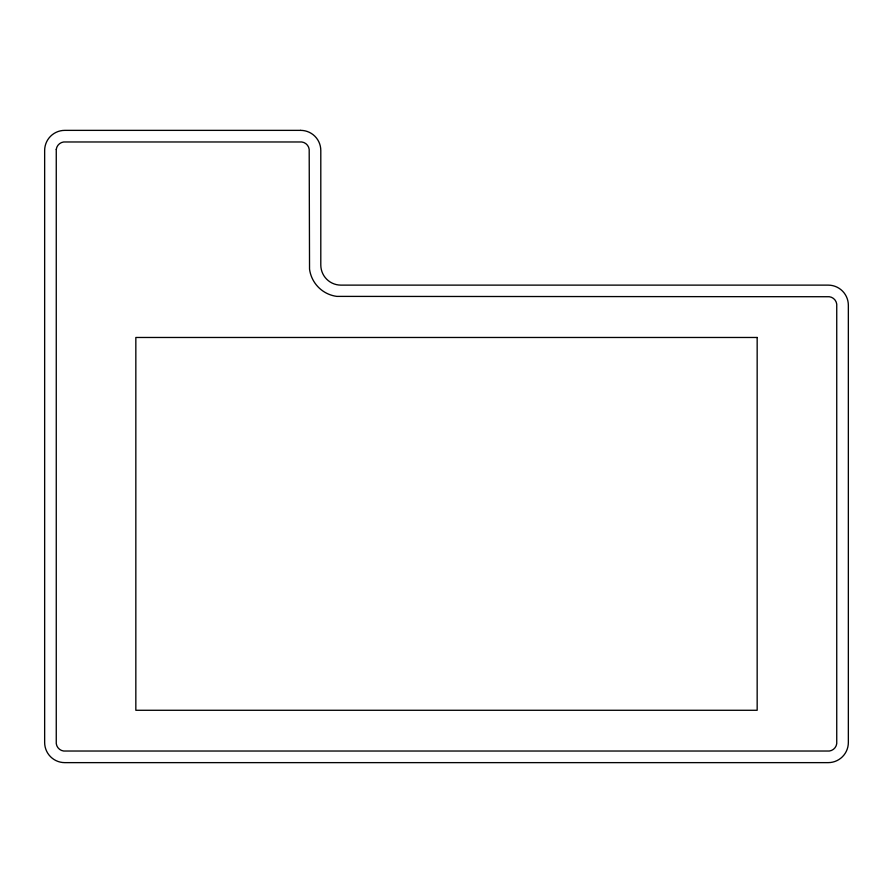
<?xml version="1.0" encoding="UTF-8"?>
<svg xmlns="http://www.w3.org/2000/svg" width="893" height="893" viewBox="0 0 893 893"><rect width="100%" height="100%" fill="white"/><g stroke="black" fill="none" stroke-linecap="round" stroke-linejoin="round"><path stroke-width="1.34" d="M56.259 149.388L56.259 743.612A8.606 8.606 0 0 0 63.66 751.024L829.34 751.024A8.606 8.606 0 0 0 836.741 743.612L836.741 304.145A8.606 8.606 0 0 0 829.34 296.733L336.795 296.387A31.668 31.668 0 0 1 309.536 269.128L309.19 149.388A8.606 8.606 0 0 0 301.778 141.976L63.66 141.976A8.606 8.606 0 0 0 56.259 149.388M300.662 130.367L64.787 130.367A20.137 20.137 0 0 0 44.65 150.504L44.65 742.496A20.137 20.137 0 0 0 64.787 762.633L828.213 762.633A20.137 20.137 0 0 0 848.35 742.496L848.35 305.261A20.137 20.137 0 0 0 828.213 285.124L340.936 285.124A20.137 20.137 0 0 1 320.799 264.987L320.799 150.504A20.137 20.137 0 0 0 300.662 130.367M757.164 337.476L135.836 337.476L135.836 710.281L757.164 710.281L757.164 337.476"/></g></svg>
